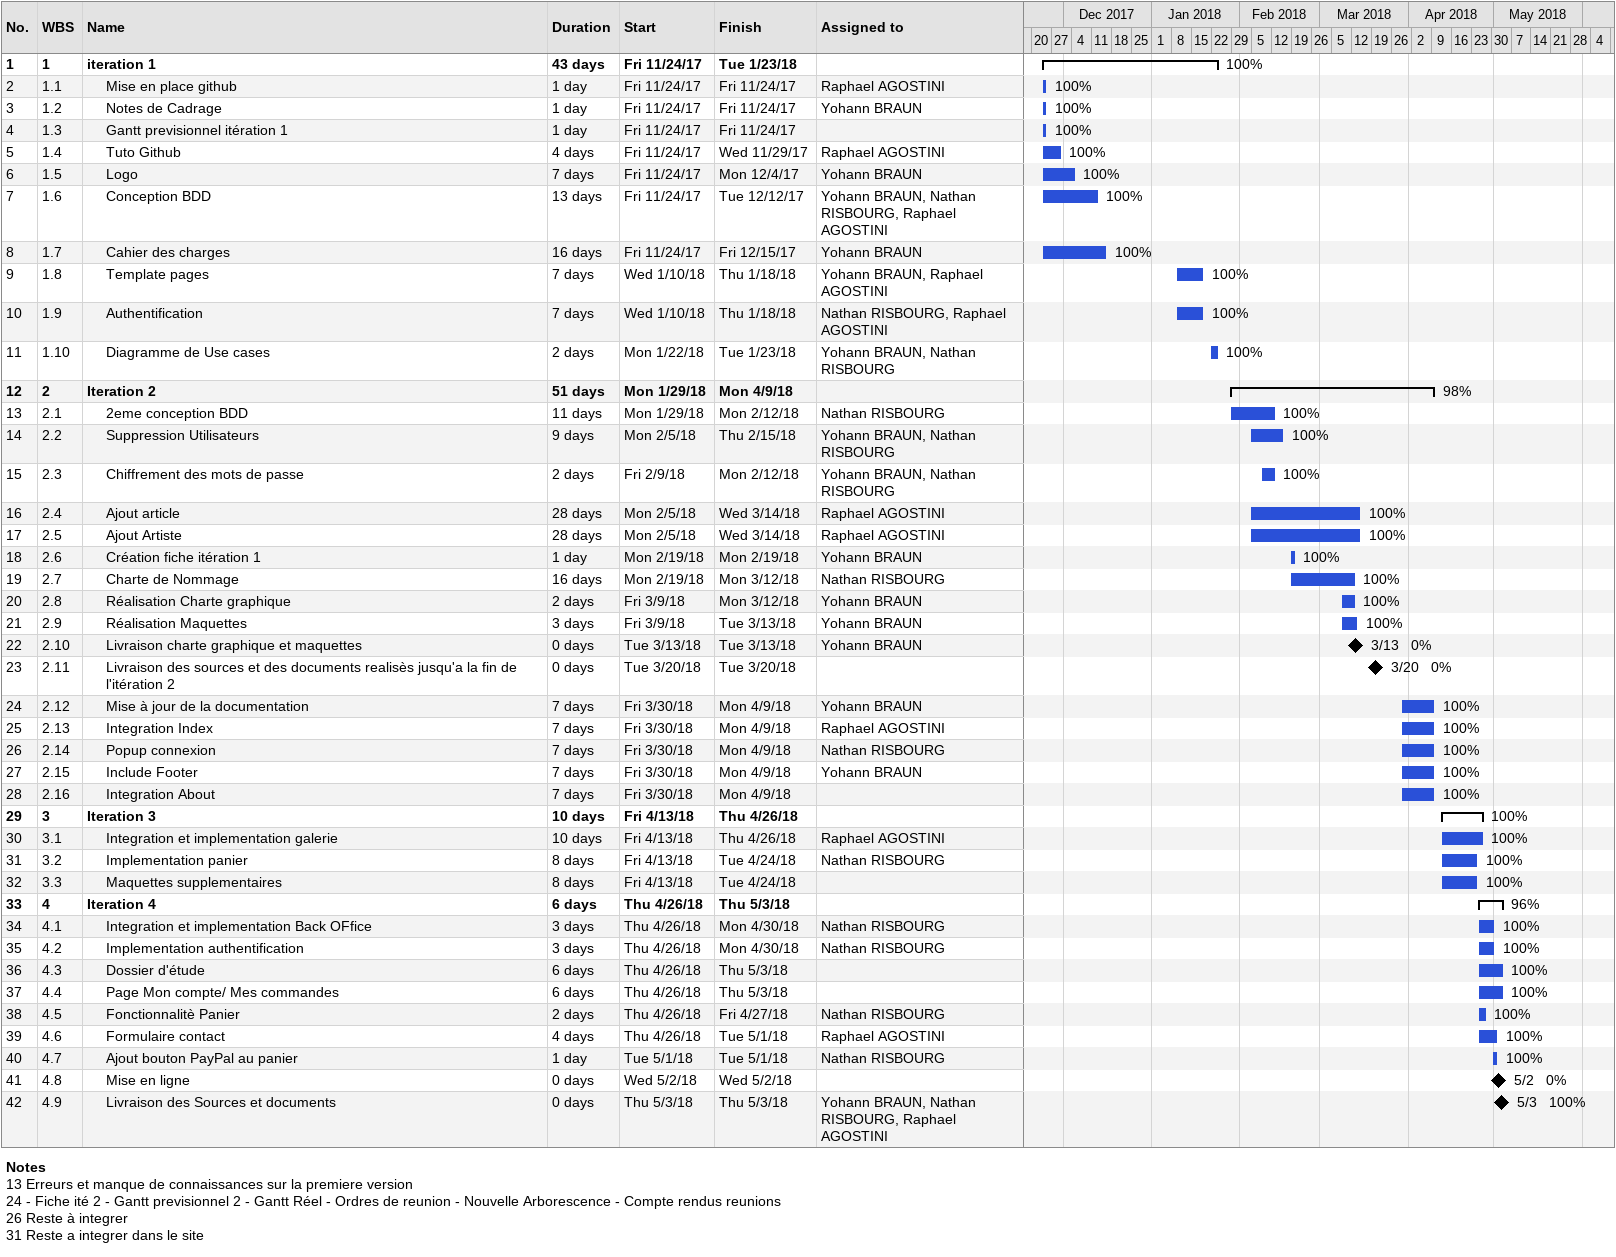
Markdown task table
| ID | WBS | Task | Duration | Start | Finish | Resources | % complete |
|---|---|---|---|---|---|---|---|
| 1 | 1 | **iteration 1** | 43d | 2017-11-24 | 2018-01-23 |  | 100 |
| 2 | 1.1 | Mise en place github | 1d | 2017-11-24 | 2017-11-24 | Raphael AGOSTINI | 100 |
| 3 | 1.2 | Notes de Cadrage | 1d | 2017-11-24 | 2017-11-24 | Yohann BRAUN | 100 |
| 4 | 1.3 | Gantt previsionnel itération 1 | 1d | 2017-11-24 | 2017-11-24 |  | 100 |
| 5 | 1.4 | Tuto Github | 4d | 2017-11-24 | 2017-11-29 | Raphael AGOSTINI | 100 |
| 6 | 1.5 | Logo | 7d | 2017-11-24 | 2017-12-04 | Yohann BRAUN | 100 |
| 7 | 1.6 | Conception BDD | 13d | 2017-11-24 | 2017-12-12 | Yohann BRAUN, Nathan RISBOURG, Raphael AGOSTINI | 100 |
| 8 | 1.7 | Cahier des charges | 16d | 2017-11-24 | 2017-12-15 | Yohann BRAUN | 100 |
| 9 | 1.8 | Template pages | 7d | 2018-01-10 | 2018-01-18 | Yohann BRAUN, Raphael AGOSTINI | 100 |
| 10 | 1.9 | Authentification | 7d | 2018-01-10 | 2018-01-18 | Nathan RISBOURG, Raphael AGOSTINI | 100 |
| 11 | 1.10 | Diagramme de Use cases | 2d | 2018-01-22 | 2018-01-23 | Yohann BRAUN, Nathan RISBOURG | 100 |
| 12 | 2 | **Iteration 2** | 51d | 2018-01-29 | 2018-04-09 |  | 98 |
| 13 | 2.1 | 2eme conception BDD | 11d | 2018-01-29 | 2018-02-12 | Nathan RISBOURG | 100 |
| 14 | 2.2 | Suppression Utilisateurs | 9d | 2018-02-05 | 2018-02-15 | Yohann BRAUN, Nathan RISBOURG | 100 |
| 15 | 2.3 | Chiffrement des mots de passe | 2d | 2018-02-09 | 2018-02-12 | Yohann BRAUN, Nathan RISBOURG | 100 |
| 16 | 2.4 | Ajout article | 28d | 2018-02-05 | 2018-03-14 | Raphael AGOSTINI | 100 |
| 17 | 2.5 | Ajout Artiste | 28d | 2018-02-05 | 2018-03-14 | Raphael AGOSTINI | 100 |
| 18 | 2.6 | Création fiche itération 1 | 1d | 2018-02-19 | 2018-02-19 | Yohann BRAUN | 100 |
| 19 | 2.7 | Charte de Nommage | 16d | 2018-02-19 | 2018-03-12 | Nathan RISBOURG | 100 |
| 20 | 2.8 | Réalisation Charte graphique | 2d | 2018-03-09 | 2018-03-12 | Yohann BRAUN | 100 |
| 21 | 2.9 | Réalisation Maquettes | 3d | 2018-03-09 | 2018-03-13 | Yohann BRAUN | 100 |
| 22 | 2.10 | Livraison charte graphique et maquettes | 0d | 2018-03-13 | 2018-03-13 | Yohann BRAUN | 0 |
| 23 | 2.11 | Livraison des sources et des documents realisès jusqu'a la fin de l'itération 2 | 0d | 2018-03-20 | 2018-03-20 |  | 0 |
| 24 | 2.12 | Mise à jour de la documentation | 7d | 2018-03-30 | 2018-04-09 | Yohann BRAUN | 100 |
| 25 | 2.13 | Integration Index | 7d | 2018-03-30 | 2018-04-09 | Raphael AGOSTINI | 100 |
| 26 | 2.14 | Popup connexion | 7d | 2018-03-30 | 2018-04-09 | Nathan RISBOURG | 100 |
| 27 | 2.15 | Include Footer | 7d | 2018-03-30 | 2018-04-09 | Yohann BRAUN | 100 |
| 28 | 2.16 | Integration About | 7d | 2018-03-30 | 2018-04-09 |  | 100 |
| 29 | 3 | **Iteration 3** | 10d | 2018-04-13 | 2018-04-26 |  | 100 |
| 30 | 3.1 | Integration et implementation galerie | 10d | 2018-04-13 | 2018-04-26 | Raphael AGOSTINI | 100 |
| 31 | 3.2 | Implementation panier | 8d | 2018-04-13 | 2018-04-24 | Nathan RISBOURG | 100 |
| 32 | 3.3 | Maquettes supplementaires | 8d | 2018-04-13 | 2018-04-24 |  | 100 |
| 33 | 4 | **Iteration 4** | 6d | 2018-04-26 | 2018-05-03 |  | 96 |
| 34 | 4.1 | Integration et implementation Back OFfice | 3d | 2018-04-26 | 2018-04-30 | Nathan RISBOURG | 100 |
| 35 | 4.2 | Implementation authentification | 3d | 2018-04-26 | 2018-04-30 | Nathan RISBOURG | 100 |
| 36 | 4.3 | Dossier d'étude | 6d | 2018-04-26 | 2018-05-03 |  | 100 |
| 37 | 4.4 | Page Mon compte/ Mes commandes | 6d | 2018-04-26 | 2018-05-03 |  | 100 |
| 38 | 4.5 | Fonctionnalitè Panier | 2d | 2018-04-26 | 2018-04-27 | Nathan RISBOURG | 100 |
| 39 | 4.6 | Formulaire contact | 4d | 2018-04-26 | 2018-05-01 | Raphael AGOSTINI | 100 |
| 40 | 4.7 | Ajout bouton PayPal au panier | 1d | 2018-05-01 | 2018-05-01 | Nathan RISBOURG | 100 |
| 41 | 4.8 | Mise en ligne | 0d | 2018-05-02 | 2018-05-02 |  | 0 |
| 42 | 4.9 | Livraison des Sources et documents | 0d | 2018-05-03 | 2018-05-03 | Yohann BRAUN, Nathan RISBOURG, Raphael AGOSTINI | 100 |

Notes
- 13: Erreurs et manque de connaissances sur la premiere version
- 24: - Fiche ité 2 - Gantt previsionnel 2 - Gantt Réel - Ordres de reunion - Nouvelle Arborescence - Compte rendus reunions
- 26: Reste à integrer
- 31: Reste a integrer dans le site
